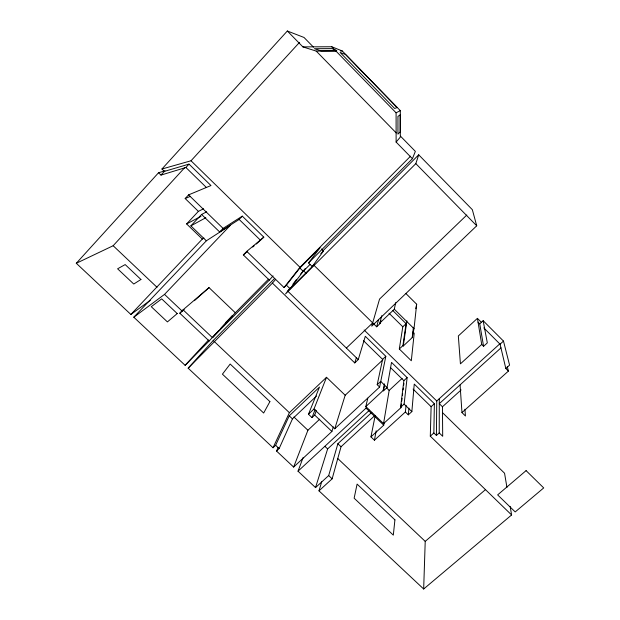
<?xml version="1.0" encoding="UTF-8"?>
<svg xmlns="http://www.w3.org/2000/svg" width="620" height="620" viewBox="0 0 620 620"><rect width="100%" height="100%" fill="white"/><g stroke="black" fill="none" stroke-linecap="round" stroke-linejoin="round"><path stroke-width="0.93" d="M203.577 208.754L198.392 211.358L185.179 198.547L188.581 194.882L210.971 185.55L189.015 164.114L164.37 171.383L161.936 169.02L287.331 31L302.893 46.888L331.754 46.756L342.294 50.98L400.311 110.631L400.303 137.105L396.118 142.073L412.416 158.712L308.543 262.934L312.232 266.553L323.508 250.968L321.493 248.984M500.991 347.859L439.286 403.674L442.447 406.774L442.696 436.294L439.231 432.93L439.293 398.699M439.231 432.93L436.41 435.449L436.759 401L364.142 330.01M436.41 435.449L433.861 432.969L434.372 403.721L414.253 384.082L411.858 411.61L408.309 414.842L405.364 411.99L406.077 405.348M321.71 481.771L318.982 490.839L423.669 589L511.601 514.964L430.296 436.154L431.117 406.674L434.372 403.721M423.669 589L425.219 541.376L485.452 489.637M408.309 414.842L408.96 408.138M392.739 310.496L406.085 323.671L402.915 345.619L403.287 345.991L412.238 337.598L414.021 328.67L416.663 304.226L405.798 293.43M412.238 337.598L413.393 327.29M367.784 398.172L365.831 406.55L383.555 423.615L400.939 407.696L400.567 407.34L404.108 404.093L407.123 377.627L391.522 362.39L387.058 387.547L383.532 390.817L383.16 390.461L384.408 383.858M400.939 407.696L401.396 403.953M401.745 401.148L402.086 398.335M402.427 395.529L402.659 393.654M403.116 389.91L403.349 388.043M403.69 385.229L403.922 383.362M400.567 407.34L403.876 380.626L407.123 377.627M403.287 345.991L406.883 320.85M412.866 331.948L414.207 333.273L411.308 360.762L399.311 348.998L402.791 326.787L406.085 323.671M405.364 411.99L374.426 440.223L370.946 436.883L383.741 425.173L384.222 422.313M383.555 423.615L389.166 390.391L402.117 378.394M383.532 390.817L384.586 385.175M374.426 440.223L376.193 430.768M370.946 436.883L375.046 416.268M415.772 308.714L416.663 304.226M334.761 428.784L345.177 395.235L326.515 377.293L313.999 409.006L334.761 428.784L379.626 387.035L385.818 356.314L365.312 336.288L358.259 359.585L354.749 362.917L272.42 283.115L275.481 279.581M373.349 323.539L376.666 326.794L380.254 323.369L379.874 322.997L394.32 309.21L395.684 302.645M379.626 387.035L377.2 384.687L382.594 359.344L385.818 356.314M371.775 412.401L337.861 443.734L328.685 475.563L315.526 487.599L298.026 471.192L366.025 408.115L366.676 405.317M380.254 323.369L380.959 320.625M379.874 322.997L381.765 315.665M376.666 326.794L378.649 319.378M318.982 490.839L332.142 478.826L341.031 446.749L374.961 415.47M354.749 362.917L356.446 357.484M315.526 487.599L327.631 448.919L369.474 410.192M278.093 447.586L276.536 451.042L293.632 467.069L331.901 431.458L333.343 426.886M290.013 288.052L285.549 293.942L415.826 163.633L418.709 154.814L472.339 209.684L476.718 225.796L371.737 326.174L379.556 299.08L466.806 215.024M298.026 471.192L303.095 457.583M274.714 278.357L213.203 340.512L188.162 368.179L273.025 447.749L275.629 445.292L289.238 415.85L319.494 387.05L308.473 414.23L312.007 417.586L314.673 415.067L316.401 410.587M293.632 467.069L307.915 430.249L319.703 419.167M312.007 417.586L315.115 409.618M412.416 158.712L415.354 151.373L400.505 136.191M276.536 451.042L279.132 448.586L292.454 418.887L316.526 396.025M273.025 447.749L289.385 412.688L326.515 377.293M309.969 264.531L303.203 271.312L290.075 288.719L286.401 285.146L299.855 268.042L320.145 247.659L308.543 262.934M292.896 284.239L296.36 279.667M300.398 274.327L305.335 268.46M218.798 330.491L209.142 340.992L179.792 313.209L183.071 309.814L212.443 337.652L269.312 280.108L243.335 254.921L246.776 251.371L284.022 287.533L299.995 267.298L410.572 156.178M269.312 280.108L273.063 275.931M150.265 300.367L130.867 314.456L76.291 263.283L158.55 172.74L164.982 170.849M158.55 172.74L160.983 175.096L164.37 171.383M76.291 263.283L113.158 245.729L184.706 167.656M161.936 169.02L191.022 160.766L299.445 42.455M160.983 175.096L185.907 167.501L189.015 164.114M220.728 328.399L232.306 315.797L225.688 322.501M212.443 337.652L235.306 312.767L268.507 279.147M133.788 317.2L164.525 294.392L230.423 225.269L206.351 240.8L133.788 317.2L185.109 365.312L208.514 340.024M203.949 238.041L202.314 239.064L186.628 223.929L198.392 211.358M206.351 240.8L190.875 225.866L201.585 214.458L206.662 211.808M130.867 314.456L202.314 239.064M201.585 214.458L219.674 231.988L223.099 228.392L242.296 216.147L263.81 237.15L256.324 244.032M219.674 231.988L239.149 219.441L242.296 216.147M235.306 312.767L209.017 287.618L194.378 300.7M185.109 365.312L209.142 340.992M188.162 368.179L272.42 283.115M284.022 287.533L286.401 285.146M322.408 251.348L418.709 154.814M320.796 253.681L323.508 250.968M346.379 348.06L372.682 322.888L313.72 265.065L287.703 291.098L358.259 359.585M308.473 414.23L313.999 409.006M345.177 395.235L382.889 359.794M399.311 348.998L402.915 345.619M377.2 384.687L380.726 381.401L387.058 387.547M365.831 406.55L383.16 390.461M477.416 318.347L458.335 335.955L460.428 363.847L481.709 344.441L477.416 318.347L481.476 322.423M483.15 320.695L487.32 342.891L483.577 346.301L479.74 323.834L483.15 320.695L503.486 341.093L509.586 365.141L505.827 368.505L508.408 371.086L461.97 412.594L465.45 416.005L464.923 409.246M436.759 401L499.983 343.689M505.827 368.505L500.069 344.193L503.486 341.093M442.447 406.774L461.102 389.941M430.296 436.154L433.861 432.969M179.792 313.209L184.171 309.458M183.071 309.814L209.017 287.618M243.335 254.921L247.667 251.294M252.712 247.062L254.154 245.853M246.776 251.371L263.81 237.15M190.875 225.866L205.817 217.721M186.628 223.929L200.981 216.341M396.118 142.073L396.095 112.817L400.311 110.631M185.179 198.547L190.41 196.323M336.807 50.848L321.106 50.91L314.433 48.709L331.987 48.631L336.094 50.212M302.893 46.888L316.216 51.096L336.497 51.01M340.365 50.987L342.294 50.98M287.331 31L304.017 37.464L313.464 47.128M275.629 445.292L279.132 448.586M328.685 475.563L332.142 478.826M113.158 245.729L157.031 287.3M164.525 294.392L182.621 311.542M213.203 340.512L289.385 412.688M293.934 416.996L307.915 430.249M324.888 446.322L327.631 448.919M337.737 458.498L425.219 541.376M289.238 415.85L292.454 418.887M337.861 443.734L341.031 446.749M314.673 415.067L331.901 431.458M366.025 408.115L383.741 425.173M188.581 194.882L223.099 228.392M404.108 404.093L411.858 411.61M386.392 387.702L389.166 390.391M442.564 412.711L504.556 473.231L506.951 487.46M185.907 167.501L206.476 187.566M239.149 219.441L260.648 240.405M363.467 340.69L382.594 359.344M413.091 389.096L431.117 406.674M390.321 367.404L403.876 380.626M191.022 160.766L299.995 267.298M303.281 270.514L306.048 273.219M299.855 268.042L303.203 271.312M389.004 313.201L402.791 326.787M394.32 309.21L414.021 328.67M481.709 344.441L483.577 346.301M478.036 322.129L479.74 323.834M483.802 327.903L500.069 344.193M316.216 51.096L396.265 132.975M415.826 163.633L476.718 225.796M331.754 46.756L396.095 112.817M507.3 366.544L508.408 371.086M510.159 506.432L511.601 514.964M460.071 384.873L461.97 412.594M400.156 114.964L400.148 131.843L397.947 134.153L397.947 116.343L400.156 114.964M394.917 519.87L393.32 535.13L354.136 498.193L357.097 484.096L394.917 519.87M269.901 401.613L263.663 413.036L222.425 374.162L230.175 364.033L269.901 401.613M526.086 470.627L497.651 494.892L515.204 511.926L543.709 487.925L526.086 470.627M177.227 313.573L167.416 321.912L151.28 306.699L161.696 298.879L177.227 313.573M140.934 279.488L133.75 284.038L117.599 268.793L125.186 264.585L140.934 279.488M397.056 107.524L394.676 108.492L340.132 52.46L345.441 54.467L397.056 107.524"/></g></svg>
